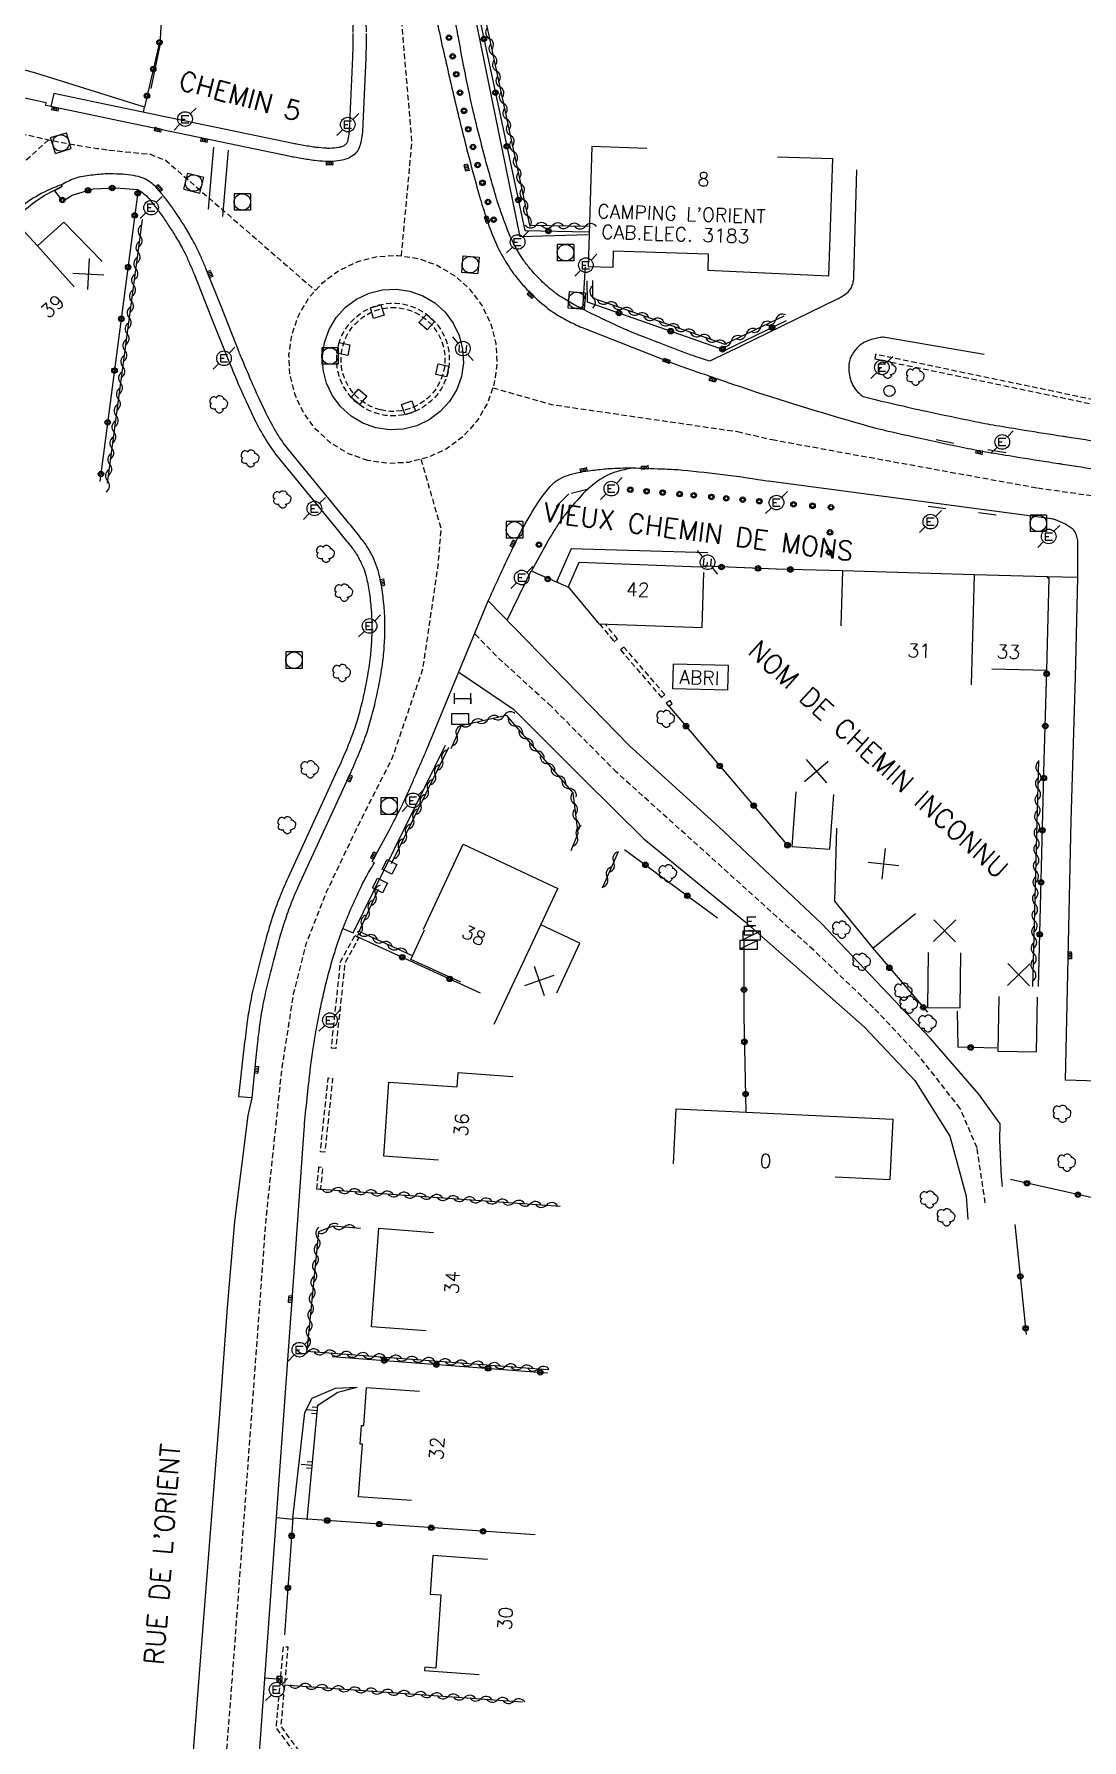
# Model space of a CAD drawing. Header units: millimetres. Extents: x 82000 to 83000, y 142999 to 144000.
# Drawn here: x 82301.4 to 82396.9, y 143549.3 to 143704.7 of the extents above; entities that cross this region are included whole.
import ezdxf
from ezdxf.enums import TextEntityAlignment as Align

# ---------------------------------------------------------------- set-up
doc = ezdxf.new("R2010")
doc.units = ezdxf.units.MM
doc.linetypes.add('DASHED', pattern=[0.75, 0.5, -0.25])
doc.layers.get('0').update_dxf_attribs({"linetype": 'CONTINUOUS'})
for name, color, linetype in [('W0001', 6, 'DASHED'), ('W0008', 7, 'CONTINUOUS'), ('W0100', 7, 'CONTINUOUS'), ('W0112', 1, 'DASHED'), ('W0211', 2, 'CONTINUOUS'), ('W0300', 7, 'CONTINUOUS'), ('W0310', 3, 'CONTINUOUS'), ('W0322', 7, 'CONTINUOUS'), ('W0330', 7, 'CONTINUOUS'), ('W0334', 7, 'CONTINUOUS'), ('W0400', 7, 'CONTINUOUS'), ('W0420', 7, 'CONTINUOUS'), ('W0430', 7, 'CONTINUOUS'), ('W0432', 7, 'CONTINUOUS'), ('W0471', 7, 'CONTINUOUS'), ('W0700', 7, 'CONTINUOUS'), ('W0984', 7, 'CONTINUOUS'), ('W0989', 7, 'CONTINUOUS'), ('W0991', 7, 'CONTINUOUS'), ('W1102', 7, 'CONTINUOUS'), ('W1471', 7, 'CONTINUOUS'), ('W1474', 7, 'CONTINUOUS')]:
    doc.layers.add(name, color=color, linetype=linetype)
doc.styles.get("Standard").update_dxf_attribs({"font": 'romans.shx', "width": 0.85})

# ---------------------------------------------------------------- blocks, each defined once
blk = doc.blocks.new('t310o')
at = {"color": 0, "linetype": 'Continuous'}
for centre, start, end in [((-0.5, 0.38), 216.8699, 323.1304), ((0.5, -0.37), 36.8699, 143.1303)]:
    blk.add_arc(centre, 0.625, start, end, dxfattribs=at)
blk = doc.blocks.new('t322o')
at = {"color": 0, "linetype": 'Continuous'}
for radius in [0.25, 0.15]:
    blk.add_circle((0, 0), radius, dxfattribs=at)
blk = doc.blocks.new('t211o')
at = {"color": 0, "linetype": 'Continuous'}
for p, q in [((-0.29, 0.5), (-0.29, 0)), ((0, 1), (0, 0)), ((0.29, 0.5), (0.29, 0))]:
    blk.add_line(p, q, dxfattribs=at)
blk = doc.blocks.new('t112o')
at = {"color": 0, "linetype": 'Continuous'}
for p, q in [((-0.5, 0.5), (0.5, 0.5)), ((-0.5, -0.5), (-0.5, 0.5)), ((0.5, 0.5), (0.5, -0.5)), ((0.5, -0.5), (-0.5, -0.5))]:
    blk.add_line(p, q, dxfattribs=at)
blk = doc.blocks.new('T300')
for p, q in [((-0.8, 0.51), (-0.86, 0.34)), ((-0.86, 0.34), (-0.86, 0.17)), ((-0.86, 0.17), (-0.74, 0.06)), ((-0.69, 0.63), (-0.8, 0.51)), ((-0.8, -0.06), (-0.74, 0.06)), ((-0.74, 0.06), (-0.69, 0.11)), ((-0.57, 0.69), (-0.69, 0.63)), ((-0.46, 0.69), (-0.57, 0.69)), ((-0.29, 0.63), (-0.46, 0.69)), ((-0.29, 0.63), (-0.17, 0.74)), ((-0.23, 0.57), (-0.29, 0.63)), ((-0.17, 0.74), (-0.06, 0.8)), ((-0.06, 0.8), (0.06, 0.8)), ((0.06, 0.8), (0.23, 0.74)), ((0.23, 0.74), (0.34, 0.63)), ((0.34, 0.63), (0.4, 0.51)), ((0.46, 0.46), (0.34, 0.46)), ((0.4, 0.51), (0.4, 0.46)), ((0.57, 0.4), (0.46, 0.46)), ((0.57, 0.4), (0.69, 0.29)), ((0.69, 0.29), (0.74, 0.17)), ((0.74, 0.06), (0.69, -0.17)), ((0.74, 0.17), (0.74, 0.06)), ((-0.8, -0.17), (-0.8, -0.06)), ((-0.8, -0.23), (-0.8, -0.17)), ((-0.74, -0.34), (-0.8, -0.23)), ((-0.69, -0.4), (-0.74, -0.34)), ((-0.51, -0.46), (-0.69, -0.4)), ((-0.4, -0.46), (-0.51, -0.46)), ((-0.4, -0.46), (-0.34, -0.46)), ((-0.34, -0.46), (-0.34, -0.4)), ((-0.34, -0.51), (-0.34, -0.46)), ((-0.29, -0.63), (-0.34, -0.51)), ((-0.17, -0.74), (-0.29, -0.63)), ((-0.06, -0.8), (-0.17, -0.74)), ((0.06, -0.8), (-0.06, -0.8)), ((0.17, -0.74), (0.06, -0.8)), ((0.23, -0.69), (0.17, -0.74)), ((0.29, -0.46), (0.23, -0.46)), ((0.29, -0.63), (0.23, -0.69)), ((0.46, -0.4), (0.29, -0.46)), ((0.34, -0.51), (0.29, -0.63)), ((0.34, -0.51), (0.34, -0.46)), ((0.57, -0.34), (0.46, -0.4)), ((0.63, -0.29), (0.57, -0.34)), ((0.69, -0.17), (0.63, -0.29))]:
    blk.add_line(p, q)
blk = doc.blocks.new('T471')
for p, q in [((-0.333334, 0.333334), (-0.333334, -0.333334)), ((-0.333334, 0.333334), (0.333334, 0.333334)), ((-0.333334, 0), (0, 0)), ((0.500001, 0.500001), (1.000002, 1.000002)), ((-0.500001, -0.500001), (-1.000002, -1.000002)), ((-0.333334, -0.333334), (0.333334, -0.333334))]:
    blk.add_line(p, q)
blk.add_ellipse((0, 0), major_axis=(0.471405, 0.471405), ratio=1, start_param=5.4977871438, end_param=11.780972451)
blk = doc.blocks.new('T400')
for p, q in [((-0.15, 0.3), (0.15, 0.3)), ((-0.15, -0.25), (-0.15, 0.3)), ((-0.15, 0.15), (0.15, 0.15)), ((-0.15, 0), (0.15, 0)), ((0.15, 0.3), (0.15, -0.25)), ((-0.15, -0.15), (0.15, -0.15)), ((-0.15, -0.25), (-0.15, -0.3)), ((-0.15, -0.3), (0.15, -0.3)), ((0.15, -0.3), (0.15, -0.25))]:
    blk.add_line(p, q)
blk = doc.blocks.new('t330o')
at = {"color": 0, "linetype": 'Continuous'}
for p, q in [((0.25, -0.25), (-0.25, 0.25)), ((-0.25, -0.25), (0.25, 0.25)), ((-0.25, 0.25), (-0.25, -0.25)), ((0.25, 0.25), (-0.25, 0.25)), ((0.25, -0.25), (0.25, 0.25)), ((-0.25, -0.25), (0.25, -0.25)), ((-0.25, -0.25), (-0.25, -0.25))]:
    blk.add_line(p, q, dxfattribs=at)
blk = doc.blocks.new('T420')
for p, q in [((0.75, 0.75), (-0.75, 0.75)), ((-0.75, 0.75), (-0.75, -0.75)), ((0.75, 0.75), (0.75, -0.75)), ((0.75, -0.75), (-0.75, -0.75))]:
    blk.add_line(p, q)
blk.add_ellipse((0, 0), major_axis=(-0.53, 0.53), ratio=1, start_param=3.926991, end_param=10.210176)
blk = doc.blocks.new('t991o')
at = {"color": 0, "linetype": 'Continuous'}
for p, q in [((-1, 1), (1, -1)), ((-1, -1), (1, 1))]:
    blk.add_line(p, q, dxfattribs=at)
blk = doc.blocks.new('T1471')
at = {"color": 0, "linetype": 'Continuous', "flags": 128}
blk.add_lwpolyline([(-0.75, -0.5), (-0.75, 0.5), (0.75, 0.5), (0.75, -0.5), (-0.75, -0.5)], dxfattribs=at)
blk = doc.blocks.new('T1474')
at = {"color": 0, "linetype": 'Continuous', "flags": 128}
for points in [[(-0.75, -0.5), (-0.75, 0.5)], [(-0.75, 0), (0.75, 0)], [(0.75, 0), (0.75, -0.5), (0.75, 0.5)]]:
    blk.add_lwpolyline(points, dxfattribs=at)
blk = doc.blocks.new('T432')
at = {"flags": 128}
for points in [[(-0.4, 2.1), (-0.4, 1.3)], [(-0.39, 2.1), (0.41, 2.1)], [(0, 1.7), (0.4, 1.7)], [(0.4, 1.3), (0.4, 1.7)], [(0.8, 0.8), (-0.8, 0.8)], [(-0.8, 0.8), (-0.8, 0)], [(0.8, 0.8), (-0.8, 0)], [(-0.8, 0), (0.8, 0)], [(-0.4, 1.3), (0.4, 1.3)], [(0.8, 0), (0.8, 0.8)]]:
    blk.add_lwpolyline(points, dxfattribs=at)
blk = doc.blocks.new('T430')
at = {"flags": 128}
for points in [[(-0.4, 2.1), (0.4, 2.1)], [(-0.4, 2.1), (-0.4, 1.3)], [(-0.4, 1.7), (0, 1.7)], [(0.8, 0.8), (-0.8, 0.8)], [(-0.8, 0.8), (-0.8, 0)], [(0.8, 0.8), (-0.8, 0)], [(-0.8, 0), (0.8, 0)], [(-0.4, 1.3), (0.4, 1.3)], [(0.8, 0), (0.8, 0.8)]]:
    blk.add_lwpolyline(points, dxfattribs=at)

msp = doc.modelspace()

# ---------------------------------------------------------------- linework, layer by layer
at = {"layer": 'W0001', "flags": 128}
for points in [[(82211.9, 143765.01), (82221.73, 143754.91), (82230.34, 143746.5), (82257.42, 143723), (82268.95, 143714.01, 0.049337), (82291.47, 143698.38, 0.05942), (82308.25, 143694.11, 0.05942)], [(82302.75, 143695.05), (82278.84, 143673), (82260.06, 143655.68), (82250.74, 143647.39), (82237.66, 143636.96), (82223.86, 143626.31, 0.090765), (82206.86, 143609.07), (82201.13, 143599.07), (82143.9, 143499.06, 0.389263), (82146.26, 143481.31), (82169.13, 143469.94), (82188.93, 143460.19), (82195.08, 143459.33), (82218.8, 143456.16), (82233.41, 143455.36), (82243.51, 143455.85), (82256.23, 143456.49, -0.095907), (82265.72, 143454.86, -0.357307), (82267.18, 143453.01, 0.000344), (82266.82, 143447.06), (82266.74, 143443.86), (82266.65, 143437.54), (82264.87, 143420.6, 0.12107), (82265.04, 143412.01), (82267.21, 143403.94), (82270.96, 143397.55), (82273.75, 143392.92, -0.07632), (82274.45, 143391.45, -0.019997), (82273.52, 143387.71)]]:
    msp.add_lwpolyline(points, format="xyb", dxfattribs=at)
for points in [[(82334.91, 143684.46), (82335.87, 143694.89), (82334.85, 143706.74), (82333.33, 143717.87), (82332.8, 143722.36), (82332.81, 143726.86), (82333.38, 143732.49), (82334.16, 143739.47)], [(82308.25, 143694.11), (82312.03, 143693.72), (82313.4, 143693.19), (82327.08, 143681.3)], [(82343.23, 143672.45), (82348.57, 143670.93), (82365.53, 143668.46)], [(82365.53, 143668.46), (82368.68, 143667.73)], [(82336.68, 143665.94), (82338.5, 143659.65), (82338.23, 143656.31), (82336.84, 143646.87), (82334.06, 143638.74), (82330.69, 143632.05), (82328.06, 143626.5), (82326.21, 143621.79), (82325.05, 143617.21), (82323.99, 143610.41), (82322.54, 143596.63), (82319.69, 143557.86), (82318.3, 143539.47), (82317.69, 143530.62), (82317.28, 143526.45), (82316.6, 143520.73), (82303.3, 143445.67), (82298.6, 143416.74), (82293.4, 143387.88), (82288.21, 143360.44)]]:
    msp.add_lwpolyline(points, dxfattribs=at)
msp.add_lwpolyline([(82331.85, 143665.82), (82330.09, 143666.45), (82328.5, 143667.4), (82327.12, 143668.65), (82326.01, 143670.14), (82325.21, 143671.82), (82324.75, 143673.62), (82324.66, 143675.48), (82324.93, 143677.32), (82325.55, 143679.07), (82326.5, 143680.67), (82327.75, 143682.05), (82329.24, 143683.16), (82330.92, 143683.95), (82332.72, 143684.41), (82334.58, 143684.51), (82336.42, 143684.24), (82338.17, 143683.61), (82339.77, 143682.66), (82341.15, 143681.41), (82342.26, 143679.92), (82343.06, 143678.24), (82343.51, 143676.44), (82343.61, 143674.58), (82343.34, 143672.74), (82342.72, 143670.99), (82341.76, 143669.39), (82340.52, 143668.01), (82339.03, 143666.9), (82337.35, 143666.11), (82335.54, 143665.65), (82333.69, 143665.56)], close=True, dxfattribs=at)
at = {"layer": 'W0001'}
for points in [[(82368.68, 143667.73), (82392.88, 143663.33), (82405.09, 143661.61), (82419.06, 143660.53), (82424.57, 143660.12), (82431.85, 143659.81), (82441.63, 143659.44), (82460.01, 143658.98), (82469.86, 143658.53), (82475.32, 143657.89), (82481.2, 143656.76), (82488.57, 143654.61), (82495.76, 143650.88), (82501.82, 143646.68), (82508.67, 143640.71), (82522.22, 143626.81), (82561.57, 143586.09), (82591.35, 143555.17), (82623.77, 143520.97)], [(82388.1, 143598.21), (82387.35, 143603.23), (82385.81, 143606.82), (82382, 143611.67), (82377.92, 143615.98), (82372.47, 143621.23), (82364.68, 143628.27), (82354.51, 143637.43), (82348.55, 143643.44), (82343.54, 143648.03), (82341.6, 143650.04)]]:
    msp.add_lwpolyline(points, dxfattribs=at)
at = {"layer": 'W0008', "flags": 128}
for points in [[(82312.91, 143703.66), (82316.06, 143760.53)], [(82351.91, 143686.37), (82345.72, 143686.2), (82338.33, 143722.43), (82338.3, 143723.27), (82340, 143739.16)], [(82351.43, 143679.61), (82351.69, 143683.46)], [(82344.53, 143651.3), (82346.74, 143655.78), (82350.14, 143654.28)], [(82396.52, 143655.17), (82393.78, 143655.22)], [(82329.58, 143623.21), (82330.5, 143622.82), (82338.92, 143639.9)], [(82323.52, 143569.54), (82325.02, 143569.41)], [(82322.46, 143554.96), (82323.9, 143554.83)]]:
    msp.add_lwpolyline(points, dxfattribs=at)
for points in [[(82330.41, 143707.21, -0.000484), (82330.48, 143704.82, -0.0076)], [(82331.62, 143707.24, -0.000484), (82331.69, 143704.86, -0.0076)], [(82364.62, 143675.66), (82363, 143674.87, -0.002761), (82361.48, 143675.38, -0.008761), (82360.18, 143675.85, -0.000555), (82356.62, 143677.22, -0.005179), (82356.27, 143677.36, -0.010384), (82354.89, 143677.95, -0.005401), (82352.19, 143679.23, -0.011816), (82350.71, 143679.99, -0.013766), (82349.48, 143680.7, -0.034495), (82348.69, 143681.27, -0.023248), (82347.48, 143682.37, -0.023689), (82346.55, 143683.4, -0.028744), (82345.9, 143684.27, -0.023488), (82345.16, 143685.54, -0.026461), (82344.64, 143686.68, -0.008913), (82343.97, 143688.47, -0.01296), (82343.58, 143689.67, -0.003216), (82342.95, 143691.85, -0.00434), (82342.5, 143693.46, -0.002912), (82341.82, 143696.12, -0.005434), (82341.48, 143697.53, -0.004771), (82341.01, 143699.65, -0.004598), (82340.57, 143701.85, -0.00144), (82340.1, 143704.35, -0.001978), (82339.78, 143706.17, -0.001273)], [(82331.69, 143704.71, -0.003898), (82331.68, 143703.31, -0.006542), (82331.65, 143702.49), (82331.35, 143695.82, -0.028048), (82331.31, 143695.36, -0.017235), (82331.16, 143694.62, -0.090575), (82330.93, 143694.07, -0.08671), (82330.49, 143693.61, -0.065055), (82329.97, 143693.32, -0.059151), (82329.33, 143693.15, -0.019714), (82328.45, 143693.06, -0.034874), (82327.95, 143693.06, -0.008181), (82326.99, 143693.15, -0.013846), (82326.43, 143693.23, -0.002794), (82325.14, 143693.45, -0.007275), (82324.65, 143693.54), (82316.17, 143695.31), (82309.15, 143696.78), (82302.95, 143698.08), (82302.51, 143698.16), (82302.54, 143698.4)], [(82330.48, 143704.71, -0.003898), (82330.47, 143703.34, -0.006542), (82330.44, 143702.54), (82330.15, 143695.87, -0.028048), (82330.11, 143695.55, -0.017235), (82329.99, 143694.89, -0.090575), (82329.92, 143694.73, -0.08671), (82329.77, 143694.58, -0.065055), (82329.52, 143694.44, -0.059151), (82329.16, 143694.34, -0.019714), (82328.37, 143694.26, -0.034874), (82328.04, 143694.27, -0.008181), (82327.12, 143694.35, -0.013846), (82326.63, 143694.42, -0.002794), (82325.35, 143694.64, -0.007275), (82324.89, 143694.73), (82316.42, 143696.49), (82307.85, 143698.29), (82303.22, 143699.27), (82302.95, 143698.08)], [(82364.62, 143675.66), (82374.52, 143680.49, 0.023765), (82374.93, 143680.71, 0.018652), (82375.43, 143681.04, 0.067421), (82375.74, 143681.33, 0.071088), (82375.94, 143681.68, 0.044063), (82376.08, 143682.13, 0.047829), (82376.14, 143682.56), (82376.4, 143692.31)], [(82315.87, 143547.14), (82317.02, 143561.95), (82318.32, 143578.61), (82319.06, 143588.68), (82319.73, 143596.52), (82320.94, 143606.18), (82321.3, 143607.77), (82321.7, 143611.77, -0.0031), (82321.82, 143612.85, -0.004367), (82322.01, 143614.37, -0.011425), (82322.27, 143616.06, -0.014138), (82322.48, 143617.07, -0.004889), (82323.19, 143619.96, -0.005067), (82323.93, 143622.71, -0.011769), (82324.29, 143623.87, -0.014411), (82324.9, 143625.56, -0.013275), (82325.66, 143627.34), (82330.29, 143637.42, 0.010556), (82331.08, 143639.26, 0.011436), (82331.74, 143640.99, 0.017118), (82332.01, 143641.84, 0.008492), (82332.47, 143643.58, 0.014121), (82332.88, 143645.5, 0.013471), (82333.21, 143647.54, 0.018236), (82333.36, 143649.21, 0.017043), (82333.4, 143651, 0.018694), (82333.34, 143652.36, 0.014954), (82333.14, 143654.06, 0.024285), (82332.84, 143655.57, 0.036278), (82332.52, 143656.55, 0.033642), (82331.96, 143657.7, 0.037611), (82331.31, 143658.64, 0.001224), (82330.35, 143659.84, 0.002319), (82329.84, 143660.46), (82324.62, 143666.83, -0.031955), (82323.7, 143668.1, -0.024453), (82322.7, 143669.88, -0.006818), (82321.88, 143671.61, -0.008088), (82321.22, 143673.08, -0.00102), (82320.31, 143675.24, -0.004886), (82320.12, 143675.69), (82318.5, 143679.78), (82317.14, 143683.18, 0.008362), (82316.73, 143684.16, 0.007966), (82316.27, 143685.18, 0.017489), (82315.87, 143685.94, 0.010877), (82315.17, 143687.14, 0.00687), (82314.64, 143687.95, 0.005585), (82313.98, 143688.93, 0.011251), (82313.62, 143689.42, 0.006351), (82312.96, 143690.26, 0.039643), (82312.33, 143690.93, 0.04883), (82311.74, 143691.37, 0.061201), (82311.16, 143691.62, 0.041334), (82310.26, 143691.82, 0.020092), (82309.24, 143691.91, 0.017442), (82308.07, 143691.93, 0.019436), (82307.39, 143691.89, 0.008889), (82305.9, 143691.71, 0.059803), (82305.14, 143691.52, 0.017246), (82304.5, 143691.24, 0.016691), (82303.91, 143690.93), (82303.98, 143690.79), (82303.33, 143690.4)], [(82310.9, 143690.46, -0.044799), (82311.13, 143690.35, -0.04883), (82311.54, 143690.05, -0.039643), (82312.03, 143689.52, -0.006351), (82312.68, 143688.7, -0.011251), (82313, 143688.25, -0.005585), (82313.65, 143687.29, -0.00687), (82314.16, 143686.51, -0.010877), (82314.84, 143685.36, -0.017489), (82315.2, 143684.67, -0.007966), (82315.64, 143683.69, -0.008362), (82316.04, 143682.74), (82317.61, 143678.8), (82319.02, 143675.25, 0.004886), (82319.21, 143674.78, 0.00102), (82320.13, 143672.61, 0.008088), (82320.8, 143671.11, 0.006818), (82321.64, 143669.35, 0.024453), (82322.7, 143667.47, 0.031955), (82323.7, 143666.08), (82328.92, 143659.71, -0.002319), (82329.43, 143659.09, -0.001224), (82330.38, 143657.9, -0.037611), (82330.93, 143657.1, -0.033642), (82331.42, 143656.1, -0.036278), (82331.68, 143655.28, -0.024285), (82331.96, 143653.88, -0.014954), (82332.15, 143652.26, -0.018694), (82332.21, 143650.98, -0.017043), (82332.17, 143649.28, -0.018236), (82332.03, 143647.7, -0.013471), (82331.72, 143645.72, -0.014121), (82331.32, 143643.86, -0.008492), (82330.87, 143642.16, -0.017118), (82330.62, 143641.39, -0.011436), (82329.98, 143639.71, -0.010556), (82329.21, 143637.92), (82324.58, 143627.84, 0.013275), (82323.79, 143626, 0.014411), (82323.16, 143624.25, 0.011769), (82322.78, 143623.03, 0.005067), (82322.04, 143620.26, 0.004889), (82321.32, 143617.34, 0.014138), (82321.1, 143616.26, 0.011425), (82320.83, 143614.52, 0.006324), (82320.56, 143612.29), (82320.07, 143607.91), (82321.3, 143607.8)], [(82321.02, 143535.56), (82322.06, 143549.39), (82325.06, 143591.06), (82326.04, 143604.87, -0.006463), (82326.14, 143606.04, -0.002829), (82326.42, 143608.73, -0.004398), (82326.6, 143610.32, -0.003958), (82326.84, 143612.08, -0.00756), (82327.08, 143613.58, -0.005881), (82327.43, 143615.49, -0.007631), (82327.76, 143617.02, -0.006522), (82328.19, 143618.8, -0.008726), (82328.63, 143620.4, -0.009637), (82329.09, 143621.83, -0.009756), (82329.58, 143623.21, -0.008978), (82330.18, 143624.69, -0.006977), (82330.31, 143624.99, -0.001066), (82331.2, 143626.94, -0.017606), (82331.61, 143627.75, -0.011058), (82332.44, 143629.18), (82332.25, 143629.31), (82333.78, 143632.14, 0.004249), (82334.28, 143633.08, 0.004665), (82334.72, 143633.94, 0.005308), (82335.08, 143634.69, 0.003783), (82335.57, 143635.75, 0.001097), (82336.05, 143636.84, 0.001601), (82336.38, 143637.58, 0.001295), (82336.99, 143638.97, 0.003913), (82337.18, 143639.44), (82342.59, 143652.53, -0.008326), (82342.84, 143653.11, -0.001979), (82343.96, 143655.54, -0.003197), (82344.79, 143657.31, -0.00418), (82345.44, 143658.65, -0.008726), (82345.85, 143659.44, -0.005564), (82346.54, 143660.66, -0.010697), (82346.89, 143661.25, -0.005421), (82347.61, 143662.38, -0.022713), (82348.08, 143663.01, -0.022247), (82348.6, 143663.61, -0.066821), (82349.21, 143664.09, -0.057514), (82350.03, 143664.47, -0.022821), (82351, 143664.73, -0.023286), (82351.96, 143664.89, -0.00624), (82353.42, 143665.06, -0.013628), (82354.09, 143665.11, -0.00586), (82355.12, 143665.15, -0.006419), (82356.05, 143665.16, -0.007513), (82356.25, 143665.15, -0.000567), (82358.92, 143665.06, -0.014943), (82360.52, 143664.96, -0.015844), (82368.35, 143663.96, -0.001029)], [(82356.15, 143665.15, 0.031501), (82354.71, 143664.86, 0.079157), (82353.02, 143664.1, 0.063917), (82351.28, 143662.61, 0.014693), (82349.81, 143660.88, 0.028575), (82349.12, 143659.92, 0.001897), (82348.49, 143658.91, 0.012967), (82348.4, 143658.76), (82346.76, 143655.77)]]:
    msp.add_lwpolyline(points, format="xyb", dxfattribs=at)
at = {"layer": 'W0008'}
for points in [[(82337.86, 143707.3, 0.009209), (82338.91, 143702.34, 0.001809), (82340.12, 143697.17, 0.004089), (82340.68, 143694.89, 0.003272), (82341.36, 143692.29, 0.003394), (82342.05, 143689.78, 0.009376), (82342.37, 143688.75, 0.005437), (82342.96, 143686.99, 0.03126), (82343.67, 143685.29, 0.027336), (82344.71, 143683.46, 0.02784), (82345.45, 143682.43, 0.022852), (82346.48, 143681.27, 0.029498), (82348.11, 143679.79, 0.043059), (82349.36, 143678.95, 0.011184), (82350.69, 143678.24, 0.022233), (82351.38, 143677.94), (82359.47, 143674.76, 0.00849), (82360.12, 143674.51, 0.002023), (82362.85, 143673.56, 0.000999), (82363.1, 143673.47, 0.000069), (82366.56, 143672.29, 0.003774), (82367.26, 143672.06, 0.009435), (82378.13, 143668.77)], [(82388, 143675.47), (82378.97, 143677.04, 0.08857), (82378.54, 143677.03, 0.034375), (82377.46, 143676.76, 0.103414), (82376.64, 143676.29, 0.084408), (82375.92, 143675.38, 0.127545), (82375.66, 143674.33, 0.093115), (82375.93, 143672.89, 0.08086), (82376.32, 143672.25, 0.067941), (82376.98, 143671.65, 0.00691), (82382.74, 143670.31, 0.003881), (82387.04, 143669.41, 0.008046), (82389.07, 143669.03, 0.001808), (82391.67, 143668.6, 0.001349), (82395.16, 143668.05, 0.000255), (82395.54, 143667.99, 0.000015), (82402.29, 143666.95, 0.00158)], [(82378.13, 143668.77, 0.001299), (82379.26, 143668.51, 0.002833), (82382.2, 143667.85, 0.003881), (82386.54, 143666.93, 0.008046), (82388.65, 143666.54, 0.001808), (82391.26, 143666.11, 0.001349), (82394.77, 143665.56, 0.000255), (82395.15, 143665.5, 0.000015), (82401.91, 143664.45, 0.001582)], [(82303.91, 143690.93, 0.090891), (82299.97, 143688.71), (82298.04, 143686.95), (82267.4, 143658.99, -0.020335), (82247.98, 143641.56), (82236.52, 143632.9), (82221, 143621.28, 0.099009), (82208.76, 143606.91), (82206.72, 143603.33), (82193.92, 143580.88), (82168.49, 143536.31)], [(82398.33, 143609.28), (82395.4, 143609.38), (82395.94, 143633), (82396.31, 143646.08), (82396.52, 143655.17, 0.002899), (82396.54, 143656.41, 0.002146), (82396.55, 143658.07, 0.044396), (82396.5, 143658.67, 0.051202), (82396.36, 143659.16, 0.118762), (82396.08, 143659.56, 0.06388), (82395.34, 143660.05, 0.022377), (82394.5, 143660.42, 0.060727), (82394.18, 143660.51), (82368.35, 143663.96)]]:
    msp.add_lwpolyline(points, format="xyb", dxfattribs=at)
at = {"layer": 'W0008', "flags": 128}
msp.add_lwpolyline([(82332.58, 143668.8), (82331.4, 143669.22), (82330.32, 143669.86), (82329.38, 143670.71), (82328.63, 143671.72), (82328.09, 143672.86), (82327.78, 143674.08), (82327.72, 143675.33), (82327.9, 143676.58), (82328.32, 143677.76), (82328.97, 143678.85), (82329.81, 143679.78), (82330.82, 143680.53), (82331.96, 143681.07), (82333.18, 143681.38), (82334.44, 143681.44), (82335.68, 143681.26), (82336.87, 143680.84), (82337.95, 143680.2), (82338.88, 143679.35), (82339.63, 143678.34), (82340.17, 143677.21), (82340.48, 143675.98), (82340.55, 143674.73), (82340.37, 143673.48), (82339.94, 143672.3), (82339.3, 143671.21), (82338.45, 143670.28), (82337.44, 143669.53), (82336.31, 143668.99), (82335.09, 143668.68), (82333.83, 143668.62)], close=True, dxfattribs=at)
at = {"layer": 'W0008'}
for points in [[(82362.81, 143657.42), (82350.36, 143657.79), (82349.05, 143654.85), (82349.19, 143654.69)], [(82342.85, 143653.03), (82355.7, 143639.83), (82363.8, 143632.5), (82373.22, 143623.62), (82383.11, 143613.18)], [(82340.14, 143646.54), (82345.11, 143643.18), (82351.51, 143636.78), (82356.98, 143631.36), (82366.18, 143623.84), (82377.1, 143614.22), (82381.67, 143609.35), (82384.87, 143604.28), (82386.35, 143598.82), (82386.52, 143596.68)], [(82389.68, 143599.7), (82389.58, 143600.61), (82389.44, 143603.91), (82389.47, 143605.4), (82387.53, 143608.11), (82383.11, 143613.18)]]:
    msp.add_lwpolyline(points, dxfattribs=at)
at = {"layer": 'W0100'}
for p, q in [((82364.7, 143647.15), (82359.7, 143647.28)), ((82364.64, 143644.91), (82364.7, 143647.15)), ((82374.55, 143632.33), (82374.37, 143625.7)), ((82347.61, 143623.54), (82349.15, 143626.84)), ((82351.17, 143621.87), (82347.61, 143623.54)), ((82349.05, 143617.34), (82351.17, 143621.87)), ((82359.71, 143601.76), (82359.95, 143606.76)), ((82359.95, 143606.76), (82379.68, 143605.83)), ((82379.68, 143605.83), (82379.42, 143600.34)), ((82374.43, 143600.57), (82379.42, 143600.34))]:
    msp.add_line(p, q, dxfattribs=at)
at = {"layer": 'W0100', "flags": 128}
for points in [[(82357.26, 143694.26), (82352.26, 143694.42), (82351.92, 143683.51), (82354.2, 143683.44), (82354.24, 143684.94), (82362.85, 143684.66), (82362.81, 143683.16), (82373.84, 143682.66)], [(82350.19, 143654.19), (82350.16, 143654.4), (82351.1, 143656.56), (82362.08, 143656.15), (82362.5, 143656.22), (82362.67, 143656.1)], [(82340.32, 143618.31), (82335.77, 143620.39), (82337.01, 143623.09)], [(82338.28, 143602.11), (82333.29, 143602.46), (82333.77, 143609.21), (82333.77, 143609.21), (82339.99, 143608.77), (82340.08, 143610.07), (82345.07, 143609.72)], [(82337.16, 143586.54), (82332.18, 143586.92), (82332.86, 143595.9), (82337.84, 143595.52)], [(82335.81, 143571.09), (82330.99, 143571.43), (82331.35, 143576.22), (82331.16, 143576.24), (82331.27, 143577.94), (82331.27, 143577.94), (82331.48, 143577.93), (82331.73, 143581.4), (82336.55, 143581.07)], [(82342.75, 143565.73), (82337.76, 143566.09), (82337.51, 143562.58), (82338.51, 143562.51), (82338.03, 143555.84), (82337.03, 143555.91), (82337.01, 143555.62), (82342, 143555.26)]]:
    msp.add_lwpolyline(points, dxfattribs=at)
at = {"layer": 'W0100'}
for points in [[(82369.17, 143693.48), (82374.17, 143693.33), (82373.83, 143682.64)], [(82307.65, 143683.95), (82304.16, 143687.54), (82301.76, 143685.38), (82300.3, 143686.97), (82296.33, 143683.39), (82292.65, 143680.04), (82288.74, 143676.49), (82284.9, 143672.97), (82281.01, 143669.42), (82276.61, 143665.36), (82281.33, 143660.23)], [(82350.09, 143654.32), (82352.89, 143650.94), (82362.31, 143650.63), (82362.47, 143655.63)], [(82388.71, 143646.85), (82393.71, 143646.72), (82393.93, 143655.1), (82393.79, 143655.12), (82393.78, 143655.22), (82387.1, 143655.4), (82375.1, 143655.77), (82374.94, 143650.77)], [(82364.64, 143644.91), (82359.64, 143645.04), (82359.7, 143647.28)], [(82370.85, 143635.65), (82370.49, 143630.67), (82373.94, 143630.42), (82374.29, 143635.41)], [(82336.91, 143623.15), (82340.53, 143630.88), (82349.15, 143626.84)], [(82374.37, 143625.7), (82377.86, 143621.42), (82381.74, 143624.57)], [(82382.89, 143621.01), (82382.83, 143616.01), (82385.81, 143615.97), (82385.87, 143620.97)], [(82389.34, 143617.02), (82389.25, 143612.02), (82392.76, 143611.96), (82392.85, 143616.96)]]:
    msp.add_lwpolyline(points, dxfattribs=at)
at = {"layer": 'W0100', "flags": 128}
msp.add_lwpolyline([(82379.82, 143671.92), (82379.69, 143671.77), (82379.52, 143671.68), (82379.32, 143671.66), (82379.13, 143671.72), (82378.98, 143671.85), (82378.89, 143672.03), (82378.87, 143672.23), (82378.93, 143672.41), (82379.06, 143672.57), (82379.24, 143672.66), (82379.44, 143672.67), (82379.62, 143672.61), (82379.78, 143672.48), (82379.87, 143672.31), (82379.88, 143672.11)], close=True, dxfattribs=at)
at = {"layer": 'W0112'}
for p, q in [((82352.95, 143650.94), (82354.29, 143649.32)), ((82354.6, 143649.58), (82353.48, 143650.92)), ((82354.29, 143649.32), (82354.6, 143649.58)), ((82354.87, 143648.58), (82358.59, 143644.25)), ((82358.59, 143644.25), (82358.9, 143644.51)), ((82359.04, 143643.74), (82359.23, 143643.45)), ((82359.23, 143643.45), (82359.57, 143643.67))]:
    msp.add_line(p, q, dxfattribs=at)
at = {"layer": 'W0112', "flags": 128}
for points in [[(82332.9, 143670.04), (82332.42, 143670.19), (82331.95, 143670.38), (82331.5, 143670.62), (82331.09, 143670.89), (82330.7, 143671.21), (82330.34, 143671.57), (82330.02, 143671.96), (82329.74, 143672.38), (82329.5, 143672.82), (82329.3, 143673.29), (82329.16, 143673.77), (82329.06, 143674.26), (82329.01, 143674.76), (82329.01, 143675.27), (82329.06, 143675.77), (82329.15, 143676.26), (82329.3, 143676.75), (82329.49, 143677.21), (82329.73, 143677.66), (82330.01, 143678.08), (82330.32, 143678.47), (82330.68, 143678.82), (82331.07, 143679.14), (82331.49, 143679.42), (82331.93, 143679.66), (82332.4, 143679.86), (82332.88, 143680), (82333.37, 143680.1), (82333.87, 143680.15), (82334.38, 143680.15), (82334.88, 143680.11), (82335.37, 143680.01), (82335.86, 143679.86), (82336.32, 143679.67), (82336.77, 143679.43), (82337.19, 143679.16), (82337.58, 143678.84), (82337.93, 143678.48), (82338.26, 143678.09), (82338.54, 143677.67), (82338.77, 143677.23), (82338.97, 143676.76), (82339.12, 143676.28), (82339.21, 143675.79), (82339.27, 143675.29), (82339.27, 143674.78), (82339.22, 143674.28), (82339.12, 143673.79), (82338.98, 143673.3), (82338.78, 143672.84), (82338.55, 143672.39), (82338.27, 143671.97), (82337.95, 143671.58), (82337.59, 143671.23), (82337.2, 143670.91), (82336.79, 143670.63), (82336.34, 143670.39), (82335.88, 143670.19), (82335.39, 143670.05), (82334.9, 143669.95), (82334.4, 143669.9), (82333.89, 143669.9), (82333.39, 143669.94)], [(82332.99, 143670.43), (82332.55, 143670.56), (82332.12, 143670.74), (82331.71, 143670.96), (82331.32, 143671.22), (82330.96, 143671.51), (82330.63, 143671.84), (82330.34, 143672.2), (82330.08, 143672.58), (82329.86, 143672.99), (82329.68, 143673.42), (82329.55, 143673.87), (82329.45, 143674.32), (82329.41, 143674.78), (82329.41, 143675.25), (82329.45, 143675.71), (82329.54, 143676.17), (82329.68, 143676.61), (82329.85, 143677.04), (82330.07, 143677.45), (82330.33, 143677.84), (82330.62, 143678.2), (82330.95, 143678.53), (82331.31, 143678.82), (82331.69, 143679.08), (82332.1, 143679.3), (82332.53, 143679.48), (82332.98, 143679.62), (82333.43, 143679.71), (82333.89, 143679.75), (82334.36, 143679.75), (82334.82, 143679.71), (82335.28, 143679.62), (82335.72, 143679.49), (82336.15, 143679.31), (82336.56, 143679.09), (82336.95, 143678.83), (82337.31, 143678.54), (82337.64, 143678.21), (82337.93, 143677.85), (82338.19, 143677.47), (82338.41, 143677.06), (82338.59, 143676.63), (82338.73, 143676.18), (82338.82, 143675.73), (82338.87, 143675.27), (82338.87, 143674.8), (82338.82, 143674.34), (82338.73, 143673.88), (82338.6, 143673.44), (82338.42, 143673.01), (82338.2, 143672.6), (82337.95, 143672.21), (82337.65, 143671.85), (82337.32, 143671.52), (82336.96, 143671.23), (82336.58, 143670.97), (82336.17, 143670.75), (82335.74, 143670.57), (82335.3, 143670.43), (82334.84, 143670.34), (82334.38, 143670.3), (82333.91, 143670.3), (82333.45, 143670.34)], [(82328.92, 143612.27), (82328.52, 143612.31), (82329.36, 143620.16), (82330.66, 143622.56), (82331.01, 143622.37), (82329.75, 143620.04)], [(82327.92, 143602.82), (82327.52, 143602.86), (82328.24, 143609.59), (82328.64, 143609.54)], [(82327.35, 143601.47), (82327.35, 143601.47), (82327.18, 143599.49), (82327.57, 143599.45), (82327.75, 143601.43)], [(82327.95, 143545.05), (82327.63, 143544.81), (82323.5, 143550.41), (82324.16, 143557.8), (82324.56, 143557.76), (82323.91, 143550.52)]]:
    msp.add_lwpolyline(points, close=True, dxfattribs=at)
at = {"layer": 'W0112'}
msp.add_lwpolyline([(82405.35, 143669.83), (82378.11, 143675.49), (82378.03, 143675.1), (82405.27, 143669.43)], close=True, dxfattribs=at)
for points in [[(82358.9, 143644.51), (82355.18, 143648.84), (82354.87, 143648.58)], [(82359.57, 143643.67), (82359.38, 143643.96), (82359.04, 143643.74)]]:
    msp.add_lwpolyline(points, dxfattribs=at)
at = {"layer": 'W0211', "flags": 128}
for points in [[(82325.02, 143569.5), (82326.09, 143579.13), (82326.77, 143580.41), (82328.89, 143581.34), (82330.86, 143581.41)], [(82326.31, 143569.35), (82327.3, 143579.79), (82329.11, 143580.98), (82329.59, 143581.1), (82330.86, 143581.41)]]:
    msp.add_lwpolyline(points, dxfattribs=at)
at = {"layer": 'W0310'}
for p, q in [((82340.34, 143641.7), (82339.42, 143639.58)), ((82354.64, 143630.18), (82353.19, 143626.86))]:
    msp.add_line(p, q, dxfattribs=at)
at = {"layer": 'W0310', "flags": 128}
for points in [[(82350.39, 143738.9), (82350.2, 143737), (82341.15, 143737.66), (82340.46, 143735.41), (82339.02, 143722.52), (82346.56, 143687.26), (82351.96, 143687.16)], [(82311.29, 143687.77), (82308.09, 143663.77)], [(82352.3, 143682.21), (82352.32, 143680.64), (82364.37, 143676.41), (82369.77, 143679.02)], [(82334.01, 143629.13), (82339.22, 143639.73)], [(82392.45, 143617.92), (82392.98, 143638.51), (82392.98, 143638.51)], [(82335.91, 143620.7), (82331.04, 143622.93), (82332.82, 143626.78)], [(82327.18, 143599.49), (82349.36, 143597.92)], [(82331.17, 143595.87), (82328.7, 143596.08), (82327.35, 143595.56), (82326.28, 143584.7), (82348.23, 143583.04)], [(82324.2, 143554.32), (82345.94, 143552.76)]]:
    msp.add_lwpolyline(points, dxfattribs=at)
at = {"layer": 'W0310'}
msp.add_lwpolyline([(82340.34, 143641.7), (82344.45, 143642.62), (82350.51, 143635.56), (82350.99, 143631.84), (82350.33, 143630.28)], dxfattribs=at)
at = {"layer": 'W0322'}
for p, q in [((82359.29, 143643.43), (82370.15, 143630.7)), ((82355.23, 143630.41), (82363.7, 143624.16)), ((82366.13, 143615.25), (82366.12, 143622.27)), ((82377.83, 143621.43), (82382.84, 143615.58)), ((82366.11, 143615.25), (82366.3, 143606.46))]:
    msp.add_line(p, q, dxfattribs=at)
at = {"layer": 'W0322', "flags": 128}
for points in [[(82349.89, 143738.95), (82349.75, 143737.53), (82340.79, 143738.19), (82339.97, 143735.51), (82338.52, 143722.49), (82346.15, 143686.77), (82351.95, 143686.66)], [(82312.1, 143699.71), (82312.91, 143703.66)], [(82304.06, 143689.44), (82304.92, 143690.01), (82306.83, 143690.58), (82308.89, 143690.67), (82310.92, 143690.51), (82307.44, 143663.92)], [(82351.8, 143682.2), (82351.82, 143680.28), (82364.4, 143675.87), (82369.98, 143678.57)], [(82383.62, 143667.73), (82385.24, 143667.4)], [(82388.34, 143666.82), (82389.98, 143666.55)], [(82350.16, 143662.78), (82349, 143661.64)], [(82351.94, 143663.22), (82350.36, 143662.83)], [(82384.52, 143661.43), (82382.91, 143661.64)], [(82389.09, 143660.84), (82387.48, 143661.05)], [(82369.07, 143655.94), (82362.53, 143656.19)], [(82375.1, 143655.77), (82369.07, 143655.94)], [(82392.95, 143617.91), (82393.48, 143638.5), (82393.71, 143646.72)], [(82330.66, 143622.56), (82342.07, 143617.34)], [(82661.46, 143473), (82629.37, 143506.86), (82607.33, 143530.17), (82589.95, 143548.55), (82583.55, 143555.09), (82577.44, 143551.81), (82570.86, 143549.57), (82557.94, 143551.78), (82546.96, 143554.16), (82455.08, 143576.25), (82401, 143597.97), (82390.39, 143600.34)], [(82390.8, 143596.24), (82391.83, 143586.23)], [(82328.61, 143584.21), (82348.21, 143582.72)], [(82347.09, 143567.96), (82325.02, 143569.5), (82324.24, 143558.85)]]:
    msp.add_lwpolyline(points, dxfattribs=at)
at = {"layer": 'W0322'}
for points in [[(82312.86, 143703.92), (82311.49, 143698.02)], [(82389.15, 143612.29), (82385.64, 143612.39), (82385.58, 143615.68)]]:
    msp.add_lwpolyline(points, dxfattribs=at)
at = {"layer": 'W0334'}
for points in [[(82311.41, 143697.54), (82311.49, 143698.02), (82301.58, 143701.1), (82295.48, 143702.78), (82290.99, 143704.36), (82280.55, 143710.32), (82276.66, 143713.72), (82270.33, 143717.98), (82268.6, 143716.98)], [(82304, 143689.55), (82303.31, 143690.43)]]:
    msp.add_lwpolyline(points, dxfattribs=at)
for points in [[(82302.54, 143698.4), (82301.57, 143698.61, -0.033968), (82294.78, 143700.43), (82294.62, 143699.96)], [(82303.79, 143690.68, 0.090423), (82300.31, 143688.35), (82298.38, 143686.58), (82267.74, 143658.62, -0.020337), (82248.29, 143641.17), (82236.83, 143632.5), (82221.31, 143620.89, 0.098987), (82209.2, 143606.66), (82207.16, 143603.08), (82194.35, 143580.63), (82168.92, 143536.06), (82145.78, 143495.51, 0.273534), (82146.96, 143485.43, 0.06607), (82148.47, 143484.13), (82148.2, 143483.71)]]:
    msp.add_lwpolyline(points, format="xyb", dxfattribs=at)
at = {"layer": 'W0700'}
for points in [[(82317.34, 143688.71), (82317.81, 143694.38)], [(82319.12, 143694.11), (82318.6, 143688.06)]]:
    msp.add_lwpolyline(points, dxfattribs=at)
at = {"layer": 'W1102'}
for p, q in [((82305.1, 143681.66), (82301.76, 143685.38)), ((82343.37, 143614.48), (82347.61, 143623.54))]:
    msp.add_line(p, q, dxfattribs=at)
at = {"layer": 'W1102', "flags": 128}
msp.add_lwpolyline([(82387.1, 143655.4), (82386.81, 143645.4)], dxfattribs=at)

# ---------------------------------------------------------------- block references
at = {"layer": 'W0112'}
for p, rotation in [((82332.7, 143679.39), 196.7747411667868), ((82337.21, 143678.43), 137.292995021469), ((82329.62, 143675.98), 258.4719574419058), ((82338.63, 143674.05), 77.83867150750766), ((82331.04, 143671.62), 319.556737352287), ((82335.54, 143670.62), 19.42223216176243), ((82333.82, 143628.81), 242.2726976970893), ((82332.95, 143627.12), 243.0447895513502)]:
    msp.add_blockref('t112o', p, dxfattribs=dict(at, rotation=rotation))
at = {"layer": 'W0211', "rotation": 84.6247029289785}
for p in [(82327.25, 143579.3), (82326.78, 143574.33)]:
    msp.add_blockref('t211o', p, dxfattribs=at)
at = {"layer": 'W0300'}
for p in [(82379.21, 143674.09), (82381.77, 143673.46), (82318.31, 143670.95), (82321.16, 143666.01), (82324.08, 143662.28), (82328.04, 143657.33), (82329.7, 143653.8), (82329.51, 143646.47), (82359.03, 143642.3), (82326.61, 143637.7), (82324.5, 143632.61), (82359.22, 143628.22), (82375.04, 143623.1), (82376.88, 143620.16), (82380.68, 143617.44), (82381.18, 143616.27), (82382.89, 143614.55), (82395.14, 143606.32), (82395.56, 143601.87), (82383.04, 143598.52), (82384.58, 143596.9)]:
    msp.add_blockref('T300', p, dxfattribs=at)
at = {"layer": 'W0310'}
for p, rotation in [((82342.93, 143704.25), 282.0682168659387), ((82343.24, 143702.78), 282.068216865934), ((82343.56, 143701.31), 282.068216865934), ((82343.87, 143699.85), 282.0682168659387), ((82344.18, 143698.38), 282.0682168659504), ((82344.5, 143696.92), 282.0682168659387), ((82344.81, 143695.45), 282.0682168659422), ((82345.12, 143693.98), 282.068216865934), ((82345.44, 143692.52), 282.0682168659387), ((82345.75, 143691.05), 282.0682168659294), ((82346.06, 143689.58), 282.0682168659306), ((82346.38, 143688.12), 282.0682168659387), ((82311.09, 143686.28), 262.3975892048779), ((82347.18, 143687.25), 358.9299483769097), ((82348.68, 143687.22), 358.9299483769097), ((82350.18, 143687.19), 358.929948376893), ((82351.68, 143687.16), 358.9299483768763), ((82310.9, 143684.79), 262.3975892048779), ((82310.7, 143683.3), 262.3975892048779), ((82310.5, 143681.82), 262.3975892048779), ((82352.32, 143680.71), 270.775925072594), ((82310.1, 143678.84), 262.3975892048779), ((82310.3, 143680.33), 262.3975892048779), ((82353.67, 143680.17), 340.6866353657712), ((82355.08, 143679.67), 340.6866353657712), ((82309.9, 143677.36), 262.3975892048779), ((82356.5, 143679.17), 340.6866353657712), ((82357.91, 143678.68), 340.686635365787), ((82359.33, 143678.18), 340.6866353657554), ((82367.66, 143678), 25.73907846914933), ((82369.01, 143678.65), 25.73907846916437), ((82309.71, 143675.87), 262.3975892048779), ((82360.74, 143677.68), 340.6866353657712), ((82362.16, 143677.19), 340.6866353657554), ((82363.57, 143676.69), 340.6866353657685), ((82364.96, 143676.7), 25.73907846914933), ((82366.31, 143677.35), 25.73907846913792), ((82309.51, 143674.38), 262.3975892048779), ((82309.31, 143672.9), 262.3975892048779), ((82309.11, 143671.41), 262.3975892048779), ((82308.91, 143669.92), 262.3975892048779), ((82308.71, 143668.44), 262.3975892048779), ((82308.51, 143666.95), 262.3975892048779), ((82308.32, 143665.46), 262.3975892048779), ((82308.12, 143663.98), 262.3975892048779), ((82342.78, 143642.24), 12.60277586833922), ((82344.25, 143642.57), 12.60277586833922), ((82345.29, 143641.64), 310.6532691564541), ((82339.94, 143640.78), 246.3222546135532), ((82341.32, 143641.92), 12.60277586833922), ((82346.27, 143640.5), 310.6532691564541), ((82338.64, 143638.55), 63.81025241284652), ((82347.25, 143639.36), 310.6532691564541), ((82337.98, 143637.21), 63.81025241284652), ((82348.22, 143638.22), 310.6532691564541), ((82349.2, 143637.08), 310.6532691564541), ((82392.95, 143637.42), 88.52162743238345), ((82337.32, 143635.86), 63.81025241284652), ((82350.18, 143635.95), 310.6532691564541), ((82392.91, 143635.92), 88.52162743238345), ((82336.66, 143634.51), 63.81025241284652), ((82350.64, 143634.58), 277.2803881832696), ((82392.87, 143634.42), 88.52162743238345), ((82335.99, 143633.17), 63.81025241284652), ((82350.83, 143633.09), 277.2803881832696), ((82392.83, 143632.92), 88.52162743238345), ((82335.33, 143631.82), 63.81025241284652), ((82350.89, 143631.62), 247.2449678796301), ((82392.79, 143631.42), 88.52162743238345), ((82334.67, 143630.47), 63.81025241284652), ((82354.24, 143629.26), 246.4212967290466), ((82392.76, 143629.92), 88.52162743238345), ((82353.64, 143627.89), 246.4212967290466), ((82392.72, 143628.42), 88.52162743238345), ((82332.56, 143626.23), 65.17902983458542), ((82392.68, 143626.92), 88.52162743238345), ((82331.93, 143624.87), 65.17902983458542), ((82392.64, 143625.42), 88.52162743238345), ((82331.3, 143623.51), 65.17902983458542), ((82392.6, 143623.92), 88.52162743238345), ((82331.82, 143622.57), 155.4212324556045), ((82333.18, 143621.95), 155.4212324556045), ((82392.56, 143622.42), 88.52162743238345), ((82334.55, 143621.33), 155.4212324556045), ((82392.52, 143620.92), 88.52162743238345), ((82392.49, 143619.42), 88.52162743238345), ((82328.67, 143599.38), 355.9627088191984), ((82330.17, 143599.27), 355.9627088191984), ((82331.66, 143599.17), 355.9627088191984), ((82333.16, 143599.06), 355.9627088191984), ((82334.66, 143598.96), 355.9627088191984), ((82336.15, 143598.85), 355.9627088191984), ((82337.65, 143598.75), 355.9627088191984), ((82339.15, 143598.64), 355.9627088191984), ((82340.64, 143598.54), 355.9627088191984), ((82342.14, 143598.43), 355.9627088191984), ((82343.63, 143598.32), 355.9627088191984), ((82345.13, 143598.22), 355.9627088191984), ((82346.63, 143598.11), 355.9627088191984), ((82348.12, 143598.01), 355.9627088191984), ((82327.29, 143594.99), 264.3820378102208), ((82328.22, 143595.89), 201.2350497712344), ((82329.68, 143596), 175.1997743875003), ((82327.14, 143593.5), 264.3820378102208), ((82327, 143592.01), 264.3820378102208), ((82326.85, 143590.51), 264.3820378102208), ((82326.7, 143589.02), 264.3820378102208), ((82326.56, 143587.53), 264.3820378102208), ((82326.41, 143586.04), 264.3820378102208), ((82326.44, 143584.69), 355.6737754500195), ((82327.93, 143584.58), 355.6737754500195), ((82329.43, 143584.46), 355.6737754500195), ((82330.92, 143584.35), 355.6737754500195), ((82332.42, 143584.24), 355.6737754500195), ((82333.92, 143584.12), 355.6737754500195), ((82335.41, 143584.01), 355.6737754500195), ((82336.91, 143583.9), 355.6737754500195), ((82338.4, 143583.78), 355.6737754500195), ((82339.9, 143583.67), 355.6737754500195), ((82341.39, 143583.56), 355.6737754500195), ((82342.89, 143583.44), 355.6737754500195), ((82344.39, 143583.33), 355.6737754500195), ((82345.88, 143583.22), 355.6737754500195), ((82347.38, 143583.1), 355.6737754500195), ((82325.69, 143554.22), 355.8952433836375), ((82327.19, 143554.11), 355.8952433836375), ((82328.68, 143554), 355.8952433836375), ((82330.18, 143553.89), 355.8952433836375), ((82331.68, 143553.79), 355.8952433836375), ((82333.17, 143553.68), 355.8952433836375), ((82334.67, 143553.57), 355.8952433836375), ((82336.17, 143553.47), 355.8952433836375), ((82337.66, 143553.36), 355.8952433836375), ((82339.16, 143553.25), 355.8952433836375), ((82340.65, 143553.14), 355.8952433836375), ((82342.15, 143553.04), 355.8952433836375), ((82343.65, 143552.93), 355.8952433836375), ((82345.14, 143552.82), 355.8952433836375)]:
    msp.add_blockref('t310o', p, dxfattribs=dict(at, rotation=rotation))
at = {"layer": 'W0322'}
for p, rotation in [((82312.86, 143703.92), 256.9455055992132), ((82339.23, 143704.34), 256.0485658306188), ((82342.42, 143704.22), 282.0682168659469), ((82312.29, 143701.48), 256.9455055992132), ((82339.57, 143702.64), 256.0485658306188), ((82339.9, 143701.01), 256.0485658306269), ((82311.73, 143699.05), 256.9455055992132), ((82340.24, 143699.33), 256.0485658306188), ((82343.47, 143699.33), 282.0682168659422), ((82340.6, 143697.68), 256.0485658306188), ((82340.99, 143696), 256.0485658306228), ((82341.43, 143694.38), 256.0485658306228), ((82344.51, 143694.44), 282.0682168659457), ((82341.85, 143692.74), 256.0485658306188), ((82306.36, 143690.43), 197.0526811614671), ((82308.55, 143690.65), 2.449511167580516), ((82342.29, 143691.12), 256.0485658306228), ((82304.02, 143689.56), 205.3922830730032), ((82310.88, 143690.16), 81.17384158583096), ((82342.79, 143689.37), 256.0485658306188), ((82345.56, 143689.56), 282.0682168659387), ((82310.61, 143688.15), 262.5281648450188), ((82343.31, 143687.76), 256.0485658306188), ((82348.3, 143686.73), 358.9299483768928), ((82310, 143683.44), 262.5281648450188), ((82309.38, 143678.73), 262.5281648450188), ((82354.73, 143679.26), 340.6866353657554), ((82368.68, 143677.94), 25.73907846913792), ((82359.44, 143677.61), 340.6866353657554), ((82364.16, 143675.96), 340.6866353658056), ((82308.76, 143674.02), 262.5281648450188), ((82308.14, 143669.31), 262.5281648450188), ((82307.53, 143664.6), 262.5281648450188), ((82355.76, 143663.16), 330.8960862991069), ((82357.24, 143663.03), 330.8960862991069), ((82358.71, 143662.91), 330.8960862991028), ((82360.25, 143662.77), 330.8960862991028), ((82361.54, 143662.66), 330.8960862991069), ((82363.15, 143662.51), 330.8960862991028), ((82364.5, 143662.38), 330.8960862990882), ((82366, 143662.26), 330.8960862991028), ((82367.51, 143662.12), 330.8960862990923), ((82370.63, 143661.84), 330.8960862991069), ((82372.36, 143661.7), 330.8960862991069), ((82374.04, 143661.56), 330.8960862991069), ((82373.95, 143659.28), 330.8960862991028), ((82347.43, 143658.16), 256.0485658306188), ((82373.87, 143657.46), 330.8960862991069), ((82348.24, 143655.04), 256.0485658306228), ((82364.07, 143656.13), 177.8157016792442), ((82367.4, 143656), 330.8960862991069), ((82370.35, 143655.9), 178.3613869190238), ((82393.7, 143646.4), 88.3899719896856), ((82360.83, 143641.63), 310.4649917913266), ((82393.57, 143641.65), 88.3899719896856), ((82363.91, 143638.01), 310.4649917913266), ((82393.44, 143636.9), 88.52162743254257), ((82367, 143634.4), 310.4649917913266), ((82393.31, 143632.15), 88.52162743254257), ((82370.08, 143630.79), 310.4649917913266), ((82357.14, 143629), 323.5799926309717), ((82393.19, 143627.41), 88.52162743254257), ((82360.96, 143626.18), 323.5799926309717), ((82393.07, 143622.66), 88.52162743254257), ((82334.98, 143620.58), 335.4212324554513), ((82379.37, 143619.62), 310.6086162197764), ((82339.3, 143618.61), 335.4212324554513), ((82366.12, 143617.63), 90.08991311605139), ((82382.46, 143616.02), 310.6086162197764), ((82366.16, 143612.88), 271.2575532182839), ((82386.78, 143612.36), 178.3178178613756), ((82366.26, 143608.13), 271.2575532182839), ((82391.91, 143600), 167.3885623911103), ((82396.54, 143598.96), 167.3885623911103), ((82391.29, 143591.52), 275.8982025675018), ((82391.77, 143586.79), 275.8982025675018), ((82333.34, 143583.85), 355.6737754500455), ((82338.08, 143583.49), 355.6737754500455), ((82342.81, 143583.13), 355.6737754500455), ((82347.55, 143582.77), 355.6737754500455), ((82328.14, 143569.28), 176.0096335818847), ((82324.91, 143567.88), 265.7862793843301), ((82332.88, 143568.95), 176.0096335818847), ((82337.62, 143568.62), 176.0096335818847), ((82342.35, 143568.29), 176.0096335818847), ((82324.56, 143563.14), 265.7862793843301)]:
    msp.add_blockref('t322o', p, dxfattribs=dict(at, rotation=rotation))
at = {"layer": 'W0330'}
msp.add_blockref('t330o', (82323.79, 143554.81), dxfattribs=at)
at = {"layer": 'W0400'}
for p, rotation in [((82303.34, 143697.85), 258.140622592127), ((82312.69, 143695.95), 255.7833674184942), ((82316.92, 143695), 258.6499990463724), ((82328.34, 143692.91), 270.3214201580168), ((82340.84, 143692.5), 195.069218808766), ((82312.82, 143690.65), 41.62061334314252), ((82342.7, 143687.79), 17.63704054862609), ((82317.46, 143682.8), 201.6896322717693), ((82346.67, 143680.9), 226.7137088720133), ((82359.06, 143674.91), 69.06207158615045), ((82363.26, 143673.19), 252.0002945634071), ((82387.56, 143666.58), 79.57922884381854), ((82351.52, 143664.98), 98.95646843607103), ((82357.1, 143665.19), 93.64654874624584), ((82345.08, 143658.25), 153.4616013642804), ((82333.18, 143654.73), 11.45886803346607), ((82330.19, 143636.86), 155.3455812766755), ((82332.37, 143629.84), 331.6109220067033), ((82395.81, 143620.74), 178.6714802988558), ((82321.71, 143610.35), 354.1774019763828), ((82324.79, 143589.42), 175.8780296570623)]:
    msp.add_blockref('T400', p, dxfattribs=dict(at, rotation=rotation))
at = {"layer": 'W0420'}
for p, rotation in [((82303.88, 143694.74), 196.9623076596232), ((82315.98, 143691.1), 165.7833674184942), ((82341.18, 143683.67), 85.41071042907373), ((82350.88, 143680.41), 85.4107104290571)]:
    msp.add_blockref('T420', p, dxfattribs=dict(at, rotation=rotation))
for p in [(82320.41, 143689.38), (82349.86, 143684.76), (82328.4, 143675.35), (82345.21, 143659.51), (82392.94, 143660.1), (82325.12, 143647.64), (82333.77, 143634.34)]:
    msp.add_blockref('T420', p, dxfattribs=at)
at = {"layer": 'W0430'}
msp.add_blockref('T430', (82366.81, 143622.17), dxfattribs=at)
at = {"layer": 'W0432'}
msp.add_blockref('T432', (82366.54, 143621.32), dxfattribs=at)
at = {"layer": 'W0471'}
for p in [(82315.19, 143696.93), (82330.02, 143696.43), (82312.1, 143688.86), (82345.49, 143685.73), (82351.71, 143683.62), (82318.74, 143675.14), (82378.68, 143674.31), (82389.65, 143667.52), (82354.03, 143663.27), (82369.08, 143662), (82326.98, 143661.46), (82383.1, 143660.26), (82393.88, 143658.91), (82345.87, 143655.17), (82332, 143650.76), (82335.96, 143634.87), (82328.39, 143614.85), (82325.61, 143584.83), (82323.53, 143553.88)]:
    msp.add_blockref('T471', p, dxfattribs=at)
for p, rotation in [((82340.51, 143676.02), 85.41071042906542), ((82362.8, 143656.56), 85.41071042905844)]:
    msp.add_blockref('T471', p, dxfattribs=dict(at, rotation=rotation))
at = {"layer": 'W0991'}
for p, rotation in [((82306.37, 143682.81), 312.0341790793412), ((82372.71, 143637.53), 355.9396098710386), ((82378.83, 143629.09), 309.1039064699207), ((82384.4, 143622.99), 359.3040275696377), ((82347.46, 143618.44), 244.1861326882115), ((82391.14, 143618.99), 358.9130896114884)]:
    msp.add_blockref('t991o', p, dxfattribs=dict(at, rotation=rotation))
at = {"layer": 'W1471'}
msp.add_blockref('T1471', (82340.26, 143642.28), dxfattribs=at)
at = {"layer": 'W1474'}
msp.add_blockref('T1474', (82340.49, 143644.15), dxfattribs=at)

# ---------------------------------------------------------------- texts
at = {"layer": 'W0984'}
for s, p in [("CAMPING L'ORIENT", (82360.42, 143688.3)), ('CAB.ELEC. 3183', (82359.86, 143686.45))]:
    msp.add_text(s, height=1.25, rotation=358.1711, dxfattribs=at).set_placement(p, align=Align.MIDDLE)
at = {"layer": 'W0989'}
for s, rotation, p in [('CHEMIN 5', 344.9593, (82320.22, 143699.04)), ('VIEUX CHEMIN DE MONS', 352.6519, (82361.97, 143659.35)), ('NOM DE CHEMIN INCONNU', 317.9154, (82378.36, 143638.61)), ("RUE DE L'ORIENT", 85.6453, (82313.12, 143566.21))]:
    msp.add_text(s, height=1.75, rotation=rotation, dxfattribs=at).set_placement(p, align=Align.MIDDLE)
at = {"layer": 'W0991'}
for s, rotation, p in [('8', 358.1711, (82362.43, 143691.43)), ('39', 42.0342, (82303.11, 143679.87)), ('42', 358.1249, (82356.44, 143654.07)), ('31', 358.3649, (82382.08, 143648.51)), ('33', 358.3649, (82390.21, 143648.41)), ('ABRI', 358.1249, (82362.05, 143646.05)), ('38', 334.9129, (82341.51, 143622.58)), ('36', 86.0096, (82340.38, 143605.32)), ('0', 357.3233, (82368.09, 143602.03)), ('34', 86.0096, (82339.53, 143590.95)), ('32', 86.0096, (82338.14, 143575.84)), ('30', 85.8952, (82344.37, 143560.35))]:
    msp.add_text(s, height=1.25, rotation=rotation, dxfattribs=at).set_placement(p, align=Align.MIDDLE)

doc.saveas('drawing.dxf')
